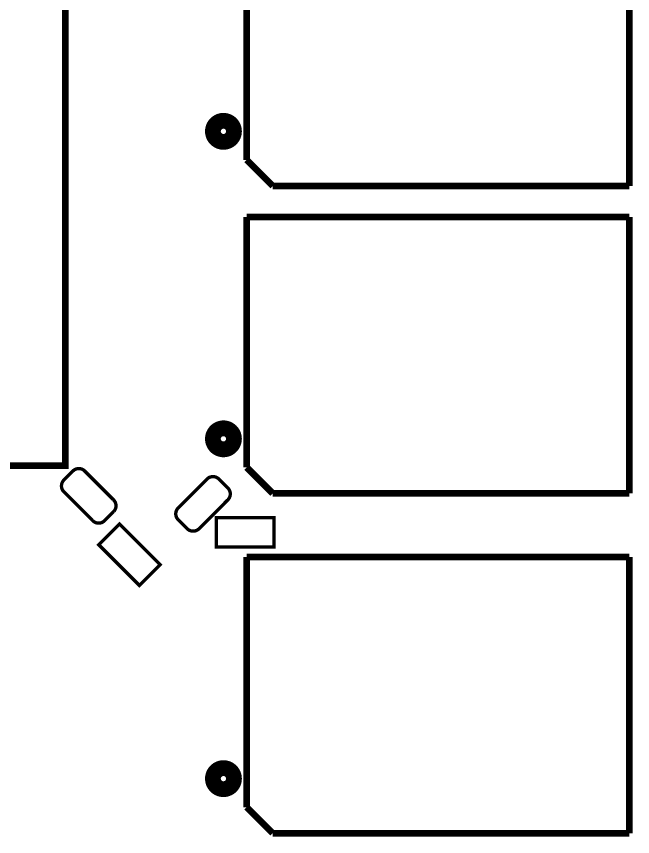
# Model space of a CAD drawing. Extents: x 24 to 194, y 25 to 135.
# Drawn here: x 84.8 to 108.22, y 46 to 77.16 of the extents above; entities that cross this region are included whole.
import ezdxf

# ---------------------------------------------------------------- set-up
doc = ezdxf.new("R2010")
doc.units = 0
doc.layers.add('SILKSCREENTOP_P', color=7, linetype='CONTINUOUS')

msp = doc.modelspace()

# ---------------------------------------------------------------- linework, layer by layer
at = {"layer": 'SILKSCREENTOP_P'}
for points, const_width in [([(93.550232, 71.709788), (93.550232, 81.219802)], 0.254), ([(108.090208, 81.219802), (108.090208, 70.71995)], 0.254), ([(86.658704, 60.089542), (68.158614, 60.089542), (67.658742, 60.589668), (67.658742, 79.089758), (86.658704, 79.089758), (86.658704, 60.089542)], 0.254), ([(94.540324, 70.71995), (93.550232, 71.709788)], 0.254), ([(108.090208, 70.71995), (94.540324, 70.71995)], 0.254), ([(93.550232, 69.53885), (108.090208, 69.53885)], 0.254), ([(93.550232, 60.028836), (93.550232, 69.53885)], 0.254), ([(108.090208, 69.53885), (108.090208, 59.038998)], 0.254), ([(94.540324, 59.038998), (93.550232, 60.028836)], 0.254), ([(86.954614, 59.899042), (86.595458, 59.539886)], 0.127), ([(88.481154, 58.803286), (88.086184, 59.19851), (87.403686, 59.881008)], 0.127), ([(92.03436, 59.576208), (91.639136, 59.180984), (90.956638, 58.498486)], 0.127), ([(92.842588, 59.235086), (92.483432, 59.594242)], 0.127), ([(86.613238, 59.090814), (87.295736, 58.408316)], 0.127), ([(108.090208, 59.038998), (94.540324, 59.038998)], 0.254), ([(92.429584, 58.39079), (92.824554, 58.786014)], 0.127), ([(87.295736, 58.408316), (87.69096, 58.013092)], 0.127), ([(88.140032, 57.995058), (88.499188, 58.354468)], 0.127), ([(91.747086, 57.708292), (92.429584, 58.39079)], 0.127), ([(89.348056, 57.250584), (88.719406, 57.879234), (87.929212, 57.08904), (88.881204, 56.137048)], 0.127), ([(90.938858, 58.049668), (91.298014, 57.690258)], 0.127), ([(93.287596, 58.12155), (92.398596, 58.12155), (92.398596, 57.00395), (93.744796, 57.00395)], 0.127), ([(93.287596, 58.12155), (94.582996, 58.12155), (94.582996, 57.00395), (93.693996, 57.00395)], 0.127), ([(89.348056, 57.250584), (90.26398, 56.33466), (89.473786, 55.544466), (88.845136, 56.173116)], 0.127), ([(93.550232, 56.630062), (108.090208, 56.630062)], 0.254), ([(93.550232, 47.120048), (93.550232, 56.630062)], 0.254), ([(108.090208, 56.630062), (108.090208, 46.13021)], 0.254), ([(94.540324, 46.13021), (93.550232, 47.120048)], 0.254), ([(108.090208, 46.13021), (94.540324, 46.13021)], 0.254)]:
    msp.add_lwpolyline(points, dxfattribs=dict(at, const_width=const_width))
at = {"layer": 'SILKSCREENTOP_P', "const_width": 0.8001}
for points in [[(92.366846, 72.794876, 1), (92.966794, 72.794876, 1)], [(92.366846, 61.113924, 1), (92.966794, 61.113924, 1)], [(92.366846, 48.205136, 1), (92.966794, 48.205136, 1)]]:
    msp.add_lwpolyline(points, format="xyb", close=True, dxfattribs=at)
at = {"layer": 'SILKSCREENTOP_P', "const_width": 0.127}
for points in [[(87.403686, 59.881008, 0.4140429), (86.954614, 59.899042)], [(86.595458, 59.539886, 0.4145448), (86.613492, 59.09056)], [(92.483432, 59.594242, 0.4140557), (92.03436, 59.576208)], [(92.824554, 58.78576, 0.4142136), (92.842588, 59.235086)], [(88.499188, 58.354468, 0.4140427), (88.481154, 58.80354)], [(90.956892, 58.49874, 0.4143716), (90.938858, 58.049668)], [(87.69096, 58.013092, 0.4140559), (88.140032, 57.995058)], [(91.298014, 57.690258, 0.4140427), (91.747086, 57.708292)]]:
    msp.add_lwpolyline(points, format="xyb", dxfattribs=at)

doc.saveas('drawing.dxf')
